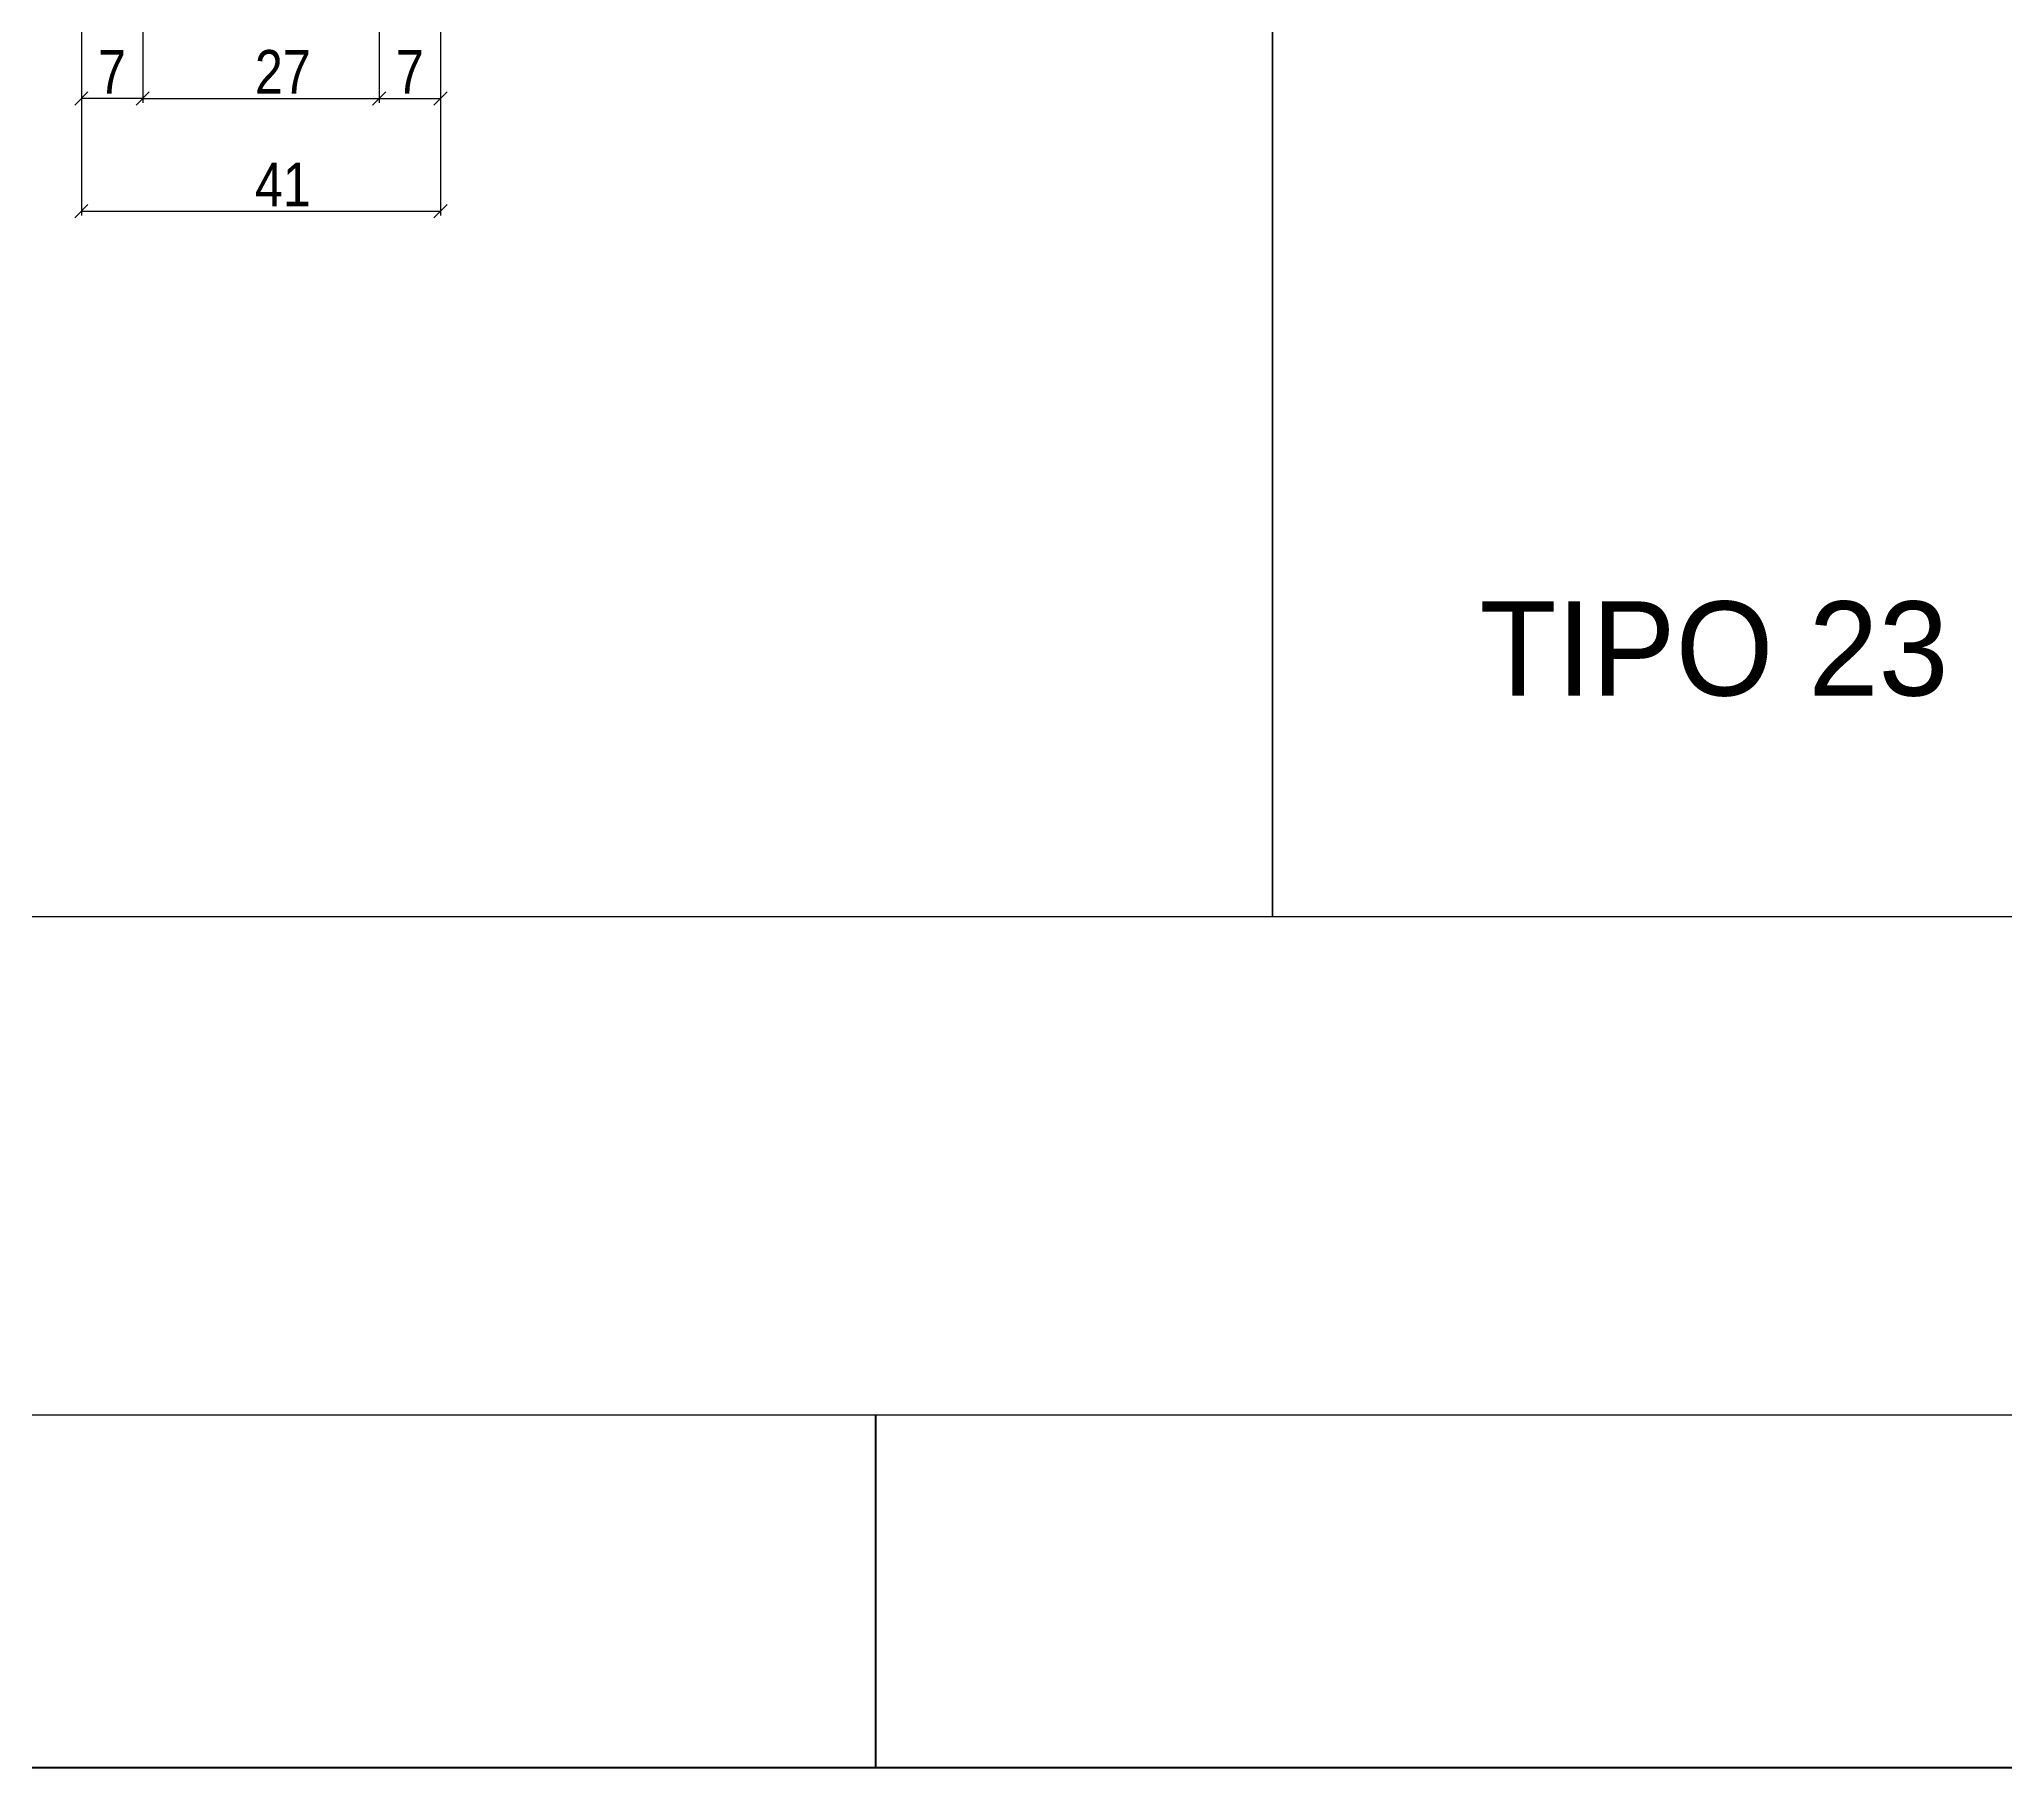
# Model space of a CAD drawing. Extents: x 17311 to 161354, y 153625 to 211469.
# Drawn here: x 21159.4 to 21608.1, y 205100.3 to 205495.1 of the extents above; entities that cross this region are included whole.
import ezdxf

# ---------------------------------------------------------------- set-up
doc = ezdxf.new("R2010")
doc.units = 0
doc.layers.get('0').update_dxf_attribs({"linetype": 'CONTINUOUS'})
doc.layers.get('DEFPOINTS').update_dxf_attribs({"linetype": 'CONTINUOUS'})
for name, color, linetype in [('8', 111, 'CONTINUOUS'), ('detalhes', 4, 'CONTINUOUS'), ('VIGAS', 3, 'CONTINUOUS')]:
    doc.layers.add(name, color=color, linetype=linetype)
doc.layers.add('FOLHA', color=255, linetype='CONTINUOUS', lineweight=40)
doc.styles.add('COTA TECNICA 2X', font='techl___.ttf', dxfattribs={"height": 10})
doc.styles.add('ROMAS860', font='ROMAS860.SHX', dxfattribs={"height": 8.5})
doc.dimstyles.new('SECAO', dxfattribs={"dimscale": 0.333333, "dimtxt": 5, "dimasz": 9, "dimexe": 3, "dimexo": 3, "dimgap": 3, "dimtad": 1, "dimdec": 1, "dimlfac": 0.5, "dimzin": 12, "dimdsep": 46, "dimtxsty": 'COTA TECNICA 2X', "dimblk1": 'OBLIQUE', "dimblk2": 'OBLIQUE', "dimsah": 1, "dimcen": 0.9, "dimclrd": 4, "dimclre": 4, "dimclrt": 240, "dimadec": 1, "dimazin": 3, "dimtfac": 1, "dimtdec": 1, "dimtmove": 0, "dimatfit": 3, "dimfxl": 1, "dimtolj": 1, "dimtzin": 12, "dimarcsym": 0})

# ---------------------------------------------------------------- blocks, each defined once
blk = doc.blocks.new('_Oblique')
at = {"color": 0, "linetype": 'ByBlock', "lineweight": -2}
blk.add_line((-0.5, -0.5), (0.5, 0.5), dxfattribs=at)
blk = doc.blocks.new('*D3223')
at = {"layer": 'DEFPOINTS', "color": 0, "transparency": 16777216}
for p in [(21168.98, 205513.28), (21250.98, 205513.28), (21250.98, 205455.82)]:
    blk.add_point(p, dxfattribs=at)
at = {"layer": 'detalhes', "color": 4, "lineweight": -2, "transparency": 16777216}
for p, q in [((21168.98, 205512.28), (21168.98, 205454.82)), ((21250.98, 205512.28), (21250.98, 205454.82)), ((21168.98, 205455.82), (21250.98, 205455.82))]:
    blk.add_line(p, q, dxfattribs=at)
at = {"layer": 'detalhes', "color": 4, "lineweight": -2, "transparency": 16777216, "xscale": 3, "yscale": 3, "zscale": 3, "rotation": 180}
blk.add_blockref('_Oblique', (21168.98, 205455.82), dxfattribs=at)
at = {"layer": 'detalhes', "color": 4, "lineweight": -2, "transparency": 16777216, "xscale": 3, "yscale": 3, "zscale": 3}
blk.add_blockref('_Oblique', (21250.98, 205455.82), dxfattribs=at)
at = {"layer": 'detalhes', "color": 240, "transparency": 16777216, "insert": (21214.98, 205461.9), "char_height": 10, "attachment_point": 5, "style": 'COTA TECNICA 2X'}
blk.add_mtext('\\A1;41', dxfattribs=at)
blk = doc.blocks.new('*D3224')
at = {"layer": 'DEFPOINTS', "color": 0, "transparency": 16777216}
for p in [(21182.98, 205513.28), (21236.98, 205513.28), (21236.98, 205481.54)]:
    blk.add_point(p, dxfattribs=at)
at = {"layer": 'detalhes', "color": 4, "lineweight": -2, "transparency": 16777216}
for p, q in [((21182.98, 205512.28), (21182.98, 205480.54)), ((21236.98, 205512.28), (21236.98, 205480.54)), ((21182.98, 205481.54), (21236.98, 205481.54))]:
    blk.add_line(p, q, dxfattribs=at)
at = {"layer": 'detalhes', "color": 4, "lineweight": -2, "transparency": 16777216, "xscale": 3, "yscale": 3, "zscale": 3, "rotation": 180}
blk.add_blockref('_Oblique', (21182.98, 205481.54), dxfattribs=at)
at = {"layer": 'detalhes', "color": 4, "lineweight": -2, "transparency": 16777216, "xscale": 3, "yscale": 3, "zscale": 3}
blk.add_blockref('_Oblique', (21236.98, 205481.54), dxfattribs=at)
at = {"layer": 'detalhes', "color": 240, "transparency": 16777216, "insert": (21214.98, 205487.61), "char_height": 10, "attachment_point": 5, "style": 'COTA TECNICA 2X'}
blk.add_mtext('\\A1;27', dxfattribs=at)
blk = doc.blocks.new('*D3225')
at = {"layer": 'DEFPOINTS', "color": 0, "transparency": 16777216}
for p in [(21236.98, 205481.54), (21250.98, 205481.54), (21250.98, 205481.54)]:
    blk.add_point(p, dxfattribs=at)
at = {"layer": 'detalhes', "color": 4, "lineweight": -2, "transparency": 16777216}
blk.add_line((21236.98, 205481.54), (21250.98, 205481.54), dxfattribs=at)
at = {"layer": 'detalhes', "color": 4, "lineweight": -2, "transparency": 16777216, "xscale": 3, "yscale": 3, "zscale": 3, "rotation": 180}
blk.add_blockref('_Oblique', (21236.98, 205481.54), dxfattribs=at)
at = {"layer": 'detalhes', "color": 4, "lineweight": -2, "transparency": 16777216, "xscale": 3, "yscale": 3, "zscale": 3}
blk.add_blockref('_Oblique', (21250.98, 205481.54), dxfattribs=at)
at = {"layer": 'detalhes', "color": 240, "transparency": 16777216, "insert": (21243.98, 205487.61), "char_height": 10, "attachment_point": 5, "style": 'COTA TECNICA 2X'}
blk.add_mtext('\\A1;7', dxfattribs=at)
blk = doc.blocks.new('*D3226')
at = {"layer": 'DEFPOINTS', "color": 0, "transparency": 16777216}
for p in [(21168.98, 205481.54), (21168.98, 205481.54), (21182.98, 205481.54)]:
    blk.add_point(p, dxfattribs=at)
at = {"layer": 'detalhes', "color": 4, "lineweight": -2, "transparency": 16777216}
blk.add_line((21182.98, 205481.54), (21168.98, 205481.54), dxfattribs=at)
at = {"layer": 'detalhes', "color": 4, "lineweight": -2, "transparency": 16777216, "xscale": 3, "yscale": 3, "zscale": 3, "rotation": 180}
blk.add_blockref('_Oblique', (21168.98, 205481.54), dxfattribs=at)
at = {"layer": 'detalhes', "color": 4, "lineweight": -2, "transparency": 16777216, "xscale": 3, "yscale": 3, "zscale": 3}
blk.add_blockref('_Oblique', (21182.98, 205481.54), dxfattribs=at)
at = {"layer": 'detalhes', "color": 240, "transparency": 16777216, "insert": (21175.98, 205487.61), "char_height": 10, "attachment_point": 5, "style": 'COTA TECNICA 2X'}
blk.add_mtext('\\A1;7', dxfattribs=at)

msp = doc.modelspace()

# ---------------------------------------------------------------- linework, layer by layer
at = {"color": 30}
msp.add_line((24239.28, 205180.82), (17511.8, 205180.82), dxfattribs=at)
at = {"layer": '8', "color": 5, "linetype": 'Continuous'}
msp.add_lwpolyline([(22037.78, 205294.67), (21440.97, 205294.67), (21440.97, 206259.46), (22037.78, 206259.46)], close=True, dxfattribs=at)
at = {"layer": 'FOLHA'}
for p, q in [((21350.33, 205180.82), (21350.33, 205100.34)), ((24319.75, 205100.34), (17310.62, 205100.34))]:
    msp.add_line(p, q, dxfattribs=at)
at = {"layer": 'VIGAS', "color": 5}
msp.add_lwpolyline([(21440.97, 205294.67), (20844.16, 205294.67), (20844.16, 206259.46), (21440.97, 206259.46)], close=True, dxfattribs=at)

# ---------------------------------------------------------------- texts
at = {"linetype": 'Continuous', "style": 'ROMAS860'}
msp.add_text('TIPO 23', height=21.505, dxfattribs=at).set_placement((21488.25, 205345.19))

# ---------------------------------------------------------------- dimensions: what is measured, and where the dimension line sits
at = {"layer": 'detalhes', "color": 3}
for base, p1, p2, picture, middle in [((21250.98, 205455.82), (21168.98, 205513.28), (21250.98, 205513.28), '*D3223', (21214.98, 205455.82)), ((21236.98, 205481.54), (21182.98, 205513.28), (21236.98, 205513.28), '*D3224', (21214.98, 205481.54)), ((21250.98, 205481.54), (21236.98, 205481.54), (21250.98, 205481.54), '*D3225', (21243.98, 205481.54))]:
    dim = msp.add_linear_dim(base=base, p1=p1, p2=p2, dimstyle='SECAO', dxfattribs=at)
    dim.commit()
    dim.dimension.update_dxf_attribs({"geometry": picture, "text_midpoint": middle, "dimtype": 160})
dim = msp.add_linear_dim(base=(21168.98, 205481.54), p1=(21182.98, 205481.54), p2=(21168.98, 205481.54), dimstyle='SECAO', dxfattribs=at)
dim.commit()
dim.dimension.update_dxf_attribs({"geometry": '*D3226', "text_midpoint": (21175.98, 205487.61)})

doc.saveas('drawing.dxf')
